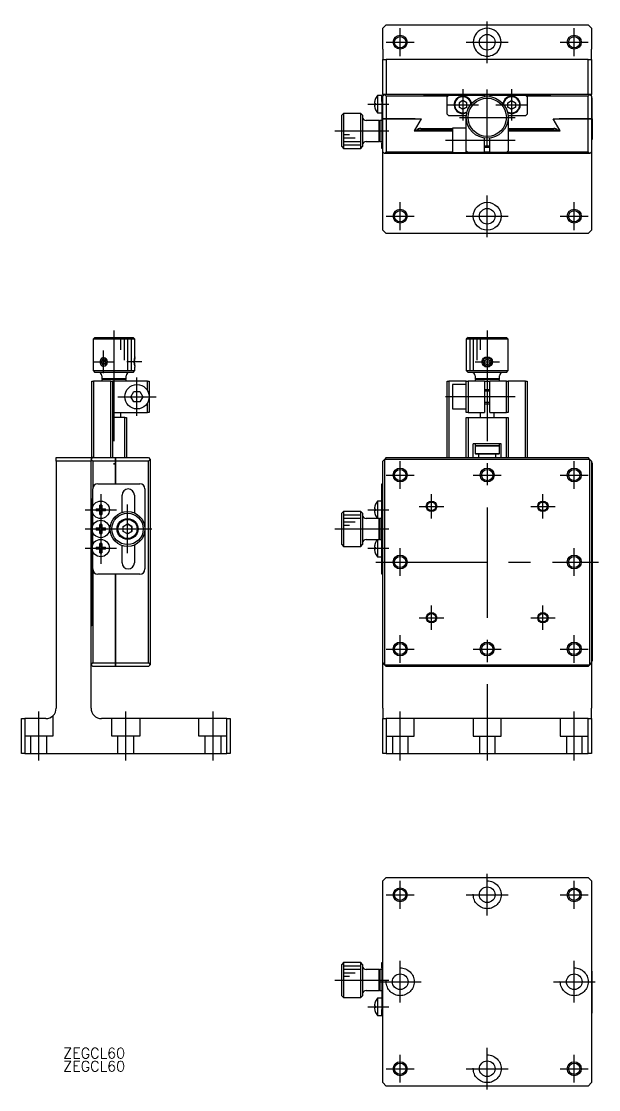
# Model space of a CAD drawing. Extents: x -134 to 254, y -152 to 155.
# Drawn here: x -133.8 to 32, y -151.6 to 155.4 of the extents above; entities that cross this region are included whole.
import ezdxf

# ---------------------------------------------------------------- set-up
doc = ezdxf.new("R2010")
doc.units = 0
doc.linetypes.add('CENTER', pattern=[50.8, 31.75, -6.35, 6.35, -6.35])
doc.linetypes.add('DASHED', pattern=[19.05, 12.7, -6.35])
doc.layers.get('0').update_dxf_attribs({"linetype": 'CONTINUOUS'})
doc.layers.add('CENTER', color=1, linetype='CENTER')
doc.styles.get("Standard").update_dxf_attribs({"font": 'txt.shx', "height": 3, "bigfont": 'bigfont.shx'})

# ---------------------------------------------------------------- blocks, each defined once
blk = doc.blocks.new('*U2')
at = {"color": 7, "linetype": 'CONTINUOUS'}
blk.add_text('ZEGCL60', height=3, dxfattribs=at).set_placement((-121.76, -146.4))
blk = doc.blocks.new('*U3')
at = {"color": 7, "linetype": 'CONTINUOUS'}
blk.add_text('ZEGCL60', height=3, dxfattribs=at).set_placement((-121.76, -142.65))

msp = doc.modelspace()

# ---------------------------------------------------------------- linework, layer by layer
at = {"color": 7, "linetype": 'CONTINUOUS'}
for p, q in [((-29, 154.38), (-30, 153.38)), ((-29, 154.38), (29, 154.38)), ((30, 153.38), (29, 154.38)), ((-30, 147.38), (-30, 153.38)), ((30, 153.38), (30, 147.38)), ((-30, 147.38), (-30, 144.38)), ((30, 144.38), (30, 147.38)), ((-30, 134.38), (-30, 144.38)), ((-30, 144.38), (-29, 144.38)), ((29, 144.38), (-29, 144.38)), ((-29, 144.38), (-29, 134.38)), ((29, 144.38), (30, 144.38)), ((29, 134.38), (29, 144.38)), ((30, 144.38), (30, 134.38)), ((-32.17, 132.93), (-32.17, 132.89)), ((-31.52, 134.08), (-31.52, 131.58)), ((-30.3, 134.08), (-31.52, 134.08)), ((-30.3, 134.08), (-30.3, 133.88)), ((-30.3, 132.38), (-30.3, 133.88)), ((-30.3, 133.88), (-30, 133.88)), ((-30.3, 132.38), (-30.3, 120.38)), ((-30, 134.38), (-30, 133.88)), ((-29.5, 134.38), (-30, 134.38)), ((-30, 133.88), (-29.5, 134.38)), ((-30, 127.38), (-30, 133.88)), ((-29, 134.38), (-29.5, 134.38)), ((-29.5, 134.38), (-29, 133.88)), ((29, 134.38), (-29, 134.38)), ((-11.3, 133.88), (-29, 133.88)), ((-29, 133.88), (-29, 127.38)), ((-18, 134.08), (-18.3, 134.38)), ((-11.1, 134.08), (-18, 134.08)), ((-11, 134.18), (-11.5, 133.68)), ((-11.5, 128.68), (-11.5, 133.68)), ((-11, 134.18), (-0.75, 134.18)), ((-7, 132.65), (-8.1, 132.01)), ((-8.1, 132.01), (-8.1, 130.74)), ((-5.9, 132.01), (-7, 132.65)), ((-5.9, 130.74), (-5.9, 132.01)), ((0.75, 134.18), (-0.75, 134.18)), ((-0.75, 134.18), (-0.75, 133.73)), ((0.75, 134.18), (11, 134.18)), ((0.75, 134.18), (0.75, 133.73)), ((5.9, 132.01), (7, 132.65)), ((5.9, 130.74), (5.9, 132.01)), ((7, 132.65), (8.1, 132.01)), ((8.1, 132.01), (8.1, 130.74)), ((11.5, 133.68), (11, 134.18)), ((18, 134.08), (11.1, 134.08)), ((29, 133.88), (11.3, 133.88)), ((11.5, 133.68), (11.5, 128.68)), ((18.3, 134.38), (18, 134.08)), ((29.5, 134.38), (29, 134.38)), ((29, 133.88), (29.5, 134.38)), ((29, 127.38), (29, 133.88)), ((30, 134.38), (29.5, 134.38)), ((29.5, 134.38), (30, 133.88)), ((30, 133.88), (30, 134.38)), ((30, 133.88), (30, 127.38)), ((30, 133.38), (30.15, 133.38)), ((30.15, 127.38), (30.15, 133.38)), ((-32.38, 131.88), (-32.17, 131.88)), ((-32.17, 131.28), (-32.38, 131.28)), ((-32.17, 131.88), (-32.17, 131.28)), ((-32.17, 130.26), (-32.17, 130.23)), ((-31.52, 131.58), (-31.52, 129.08)), ((-31.52, 129.08), (-30.3, 129.08)), ((-7, 130.11), (-8.1, 130.74)), ((-8.1, 130.74), (-7, 130.11)), ((-5.9, 130.74), (-7, 130.11)), ((-7, 130.11), (-5.9, 130.74)), ((-5.78, 129.38), (-5.78, 129.38)), ((5.9, 130.74), (7, 130.11)), ((7, 130.11), (5.9, 130.74)), ((7, 130.11), (8.1, 130.74)), ((8.1, 130.74), (7, 130.11)), ((-41.3, 128.88), (-41.8, 128.38)), ((-41.8, 119.38), (-41.8, 128.38)), ((-41.3, 128.88), (-41.3, 118.88)), ((-36.3, 128.88), (-41.3, 128.88)), ((-36.3, 118.88), (-36.3, 128.88)), ((-35.8, 128.38), (-36.3, 128.88)), ((-35.8, 128.38), (-35.8, 119.38)), ((-31, 126.88), (-34.8, 126.88)), ((-31, 120.88), (-31, 126.88)), ((-30.8, 126.68), (-31, 126.88)), ((-30.8, 126.88), (-30.8, 120.88)), ((-30.3, 126.88), (-30.8, 126.88)), ((-30.8, 126.68), (-30.8, 121.08)), ((-30, 117.88), (-30, 127.38)), ((-29, 127.38), (-30, 127.38)), ((-30, 127.38), (-29, 127.38)), ((-29, 127.38), (-29, 117.88)), ((-29, 127.38), (-20.7, 127.38)), ((-20.7, 127.38), (-29, 127.38)), ((-18.98, 127.38), (-21, 123.88)), ((-20.7, 127.38), (-18.98, 127.38)), ((-19.2, 127.38), (-19.2, 126.99)), ((-18.98, 127.38), (-19.1, 127.17)), ((-11.5, 128.68), (-11, 128.18)), ((-6, 128.18), (-11, 128.18)), ((-6, 127.78), (-6, 128.18)), ((-6, 118.18), (-6, 127.78)), ((11, 128.18), (6, 128.18)), ((6, 128.18), (6, 127.78)), ((6, 127.78), (6, 118.18)), ((11, 128.18), (11.5, 128.68)), ((19.1, 127.17), (18.98, 127.38)), ((18.98, 127.38), (20.7, 127.38)), ((21, 123.88), (18.98, 127.38)), ((19.2, 126.99), (19.2, 127.38)), ((20.7, 127.38), (29, 127.38)), ((29, 127.38), (20.7, 127.38)), ((29, 117.88), (29, 127.38)), ((30, 127.38), (29, 127.38)), ((29, 127.38), (30, 127.38)), ((30, 127.38), (30, 117.88)), ((30.15, 127.38), (30, 127.38)), ((30, 127.38), (30.15, 127.38)), ((30.15, 127.38), (30.15, 121.38)), ((-41.3, 122.88), (-39.6, 122.88)), ((-21, 123.88), (-10, 123.88)), ((-20.6, 124.08), (-20.6, 124.57)), ((-20.22, 124.08), (-20.6, 124.08)), ((-10, 124.08), (-20.22, 124.08)), ((-19.1, 124.58), (-10, 124.58)), ((-6, 124.68), (-10, 124.68)), ((-10, 124.68), (-10, 117.68)), ((6, 124.58), (19.1, 124.58)), ((20.22, 124.08), (6, 124.08)), ((6, 123.88), (21, 123.88)), ((20.6, 124.08), (20.22, 124.08)), ((20.6, 124.57), (20.6, 124.08)), ((-41.3, 121.88), (-37.95, 121.88)), ((-41.3, 120.88), (-36.3, 120.88)), ((-41.3, 119.88), (-36.3, 119.88)), ((-34.8, 120.88), (-31, 120.88)), ((-31, 120.88), (-30.8, 121.08)), ((-30.8, 120.88), (-30.3, 120.88)), ((-30.3, 118.88), (-30.3, 120.38)), ((-0.75, 117.68), (-0.75, 121.82)), ((0.75, 117.68), (0.75, 121.82)), ((30, 121.38), (30.15, 121.38)), ((-41.8, 119.38), (-41.3, 118.88)), ((-41.3, 118.88), (-36.3, 118.88)), ((-36.3, 118.88), (-35.8, 119.38)), ((-30, 118.88), (-30.3, 118.88)), ((-30, 95.38), (-30, 117.88)), ((-29.5, 117.38), (-30, 117.88)), ((-29, 117.88), (-29.5, 117.38)), ((29.5, 117.38), (-29.5, 117.38)), ((-29, 117.88), (-10, 117.88)), ((-10, 117.68), (-6, 117.68)), ((-6, 118.18), (-5.5, 117.68)), ((-6, 117.68), (-6, 118.18)), ((-6, 117.88), (-5.7, 117.88)), ((-0.75, 117.68), (-5.5, 117.68)), ((-0.75, 119.18), (0.75, 119.18)), ((-0.75, 117.88), (0.75, 117.88)), ((5.5, 117.68), (0.75, 117.68)), ((5.5, 117.68), (6, 118.18)), ((5.7, 117.88), (29, 117.88)), ((29.5, 117.38), (29, 117.88)), ((30, 117.88), (29.5, 117.38)), ((30, 117.88), (30, 95.38)), ((-30, 95.38), (-29, 94.38)), ((29, 94.38), (30, 95.38)), ((29, 94.38), (-29, 94.38)), ((-112.7, 64.5), (-113.2, 64)), ((-112.7, 64.5), (-101.7, 64.5)), ((-101.2, 64), (-101.7, 64.5)), ((-5.5, 64.5), (-6, 64)), ((-5.5, 64.5), (5.5, 64.5)), ((6, 64), (5.5, 64.5)), ((-101.2, 64), (-113.2, 64)), ((-113.2, 64), (-113.2, 55)), ((-105.2, 61), (-105.2, 64)), ((-104.2, 58), (-104.2, 64)), ((-103.2, 55), (-103.2, 64)), ((-102.2, 55), (-102.2, 64)), ((-101.2, 59), (-101.2, 64)), ((-6, 64), (-6, 55)), ((6, 64), (-6, 64)), ((-5, 64), (-5, 55)), ((-4, 64), (-4, 55)), ((-3, 64), (-3, 58)), ((-2, 64), (-2, 61)), ((6, 55), (6, 64)), ((-110.74, 58.57), (-110.82, 58.5)), ((-110.66, 58.63), (-110.74, 58.57)), ((-110.52, 58.69), (-110.66, 58.63)), ((-110.43, 58.72), (-110.52, 58.69)), ((-110.46, 58.25), (-110.41, 58.33)), ((-110.33, 58.74), (-110.43, 58.72)), ((-110.41, 58.33), (-110.35, 58.4)), ((-110.35, 58.4), (-110.28, 58.47)), ((-110.2, 58.75), (-110.33, 58.74)), ((-110.28, 58.47), (-110.21, 58.53)), ((-110.25, 57.93), (-109.6, 58.37)), ((-110.21, 58.53), (-110.14, 58.58)), ((-110.14, 58.58), (-110.06, 58.63)), ((-110.06, 58.63), (-109.98, 58.67)), ((-109.98, 58.67), (-109.9, 58.7)), ((-109.6, 58.37), (-109.2, 58.1)), ((-0.75, 57.93), (0, 58.37)), ((0, 58.37), (0.75, 57.93)), ((-110.81, 56.48), (-110.72, 56.42)), ((-110.72, 56.42), (-110.63, 56.36)), ((-110.68, 57.6), (-110.67, 57.7)), ((-110.68, 57.5), (-110.68, 57.6)), ((-110.68, 57.4), (-110.68, 57.5)), ((-110.67, 57.3), (-110.68, 57.4)), ((-110.67, 57.7), (-110.65, 57.8)), ((-110.65, 57.2), (-110.67, 57.3)), ((-110.65, 57.8), (-110.63, 57.9)), ((-110.63, 57.1), (-110.65, 57.2)), ((-110.63, 57.9), (-110.6, 57.99)), ((-110.6, 57.01), (-110.63, 57.1)), ((-110.63, 56.36), (-110.54, 56.32)), ((-110.6, 57.99), (-110.56, 58.08)), ((-110.56, 56.92), (-110.6, 57.01)), ((-110.56, 58.08), (-110.51, 58.17)), ((-110.51, 56.83), (-110.56, 56.92)), ((-110.54, 56.32), (-110.44, 56.28)), ((-110.51, 58.17), (-110.46, 58.25)), ((-110.46, 56.75), (-110.51, 56.83)), ((-110.41, 56.67), (-110.46, 56.75)), ((-110.44, 56.28), (-110.34, 56.26)), ((-110.35, 56.6), (-110.41, 56.67)), ((-110.28, 56.53), (-110.35, 56.6)), ((-110.34, 56.26), (-110.24, 56.25)), ((-110.21, 56.47), (-110.28, 56.53)), ((-110.25, 57.93), (-109.65, 57.93)), ((-110.25, 57.07), (-110.25, 57.93)), ((-110.25, 57.07), (-109.65, 57.07)), ((-109.6, 56.63), (-110.25, 57.07)), ((-110.24, 56.25), (-110.2, 56.25)), ((-110.14, 56.42), (-110.21, 56.47)), ((-110.2, 56.25), (-110.09, 56.26)), ((-110.06, 56.37), (-110.14, 56.42)), ((-109.98, 56.33), (-110.06, 56.37)), ((-109.9, 56.3), (-109.98, 56.33)), ((-109.3, 58.17), (-109.65, 57.93)), ((-109.65, 57.93), (-109.65, 57.07)), ((-109.65, 57.07), (-109.3, 56.83)), ((-109.2, 56.9), (-109.6, 56.63)), ((-101.2, 55), (-101.2, 56)), ((-0.75, 57.07), (-0.75, 57.93)), ((0, 56.63), (-0.75, 57.07)), ((0.75, 57.07), (0, 56.63)), ((0.75, 57.93), (0.75, 57.07)), ((-113.2, 55), (-107.2, 55)), ((-113.2, 55), (-112.7, 54.5)), ((-107.2, 54.5), (-112.7, 54.5)), ((-110.7, 53.5), (-110.7, 52.7)), ((-110.7, 52.7), (-107.2, 52.7)), ((-110.7, 52.7), (-110.5, 52.5)), ((-107.2, 52.5), (-110.7, 52.5)), ((-110.7, 52.5), (-110.7, 52)), ((-107.2, 55), (-101.2, 55)), ((-101.7, 54.5), (-107.2, 54.5)), ((-107.2, 52.7), (-103.7, 52.7)), ((-103.7, 52.5), (-107.2, 52.5)), ((-103.9, 52.5), (-103.7, 52.7)), ((-103.7, 52.7), (-103.7, 53.5)), ((-103.7, 52), (-103.7, 52.5)), ((-101.7, 54.5), (-101.2, 55)), ((-6, 55), (6, 55)), ((-6, 55), (-5.5, 54.5)), ((5.5, 54.5), (-5.5, 54.5)), ((-3.5, 53.5), (-3.5, 52.7)), ((-3.5, 52.7), (3.5, 52.7)), ((-3.5, 52.7), (-3.3, 52.5)), ((3.5, 52.5), (-3.5, 52.5)), ((-3.3, 52.5), (-3.5, 52.5)), ((-3.5, 52.5), (-3.5, 52)), ((3.3, 52.5), (3.5, 52.7)), ((3.5, 52.5), (3.3, 52.5)), ((3.5, 52.7), (3.5, 53.5)), ((3.5, 52), (3.5, 52.5)), ((5.5, 54.5), (6, 55)), ((-113.6, 30), (-113.6, 52)), ((-113.6, 52), (-113.1, 52)), ((-113.1, 52), (-113.1, 30)), ((-108.1, 52), (-113.1, 52)), ((-108.1, 30), (-108.1, 52)), ((-108.1, 52), (-107.6, 52)), ((-107.6, 52), (-107.6, 30)), ((-97.6, 52), (-107.6, 52)), ((-97.6, 49.3), (-97.6, 52)), ((-97.6, 52), (-97.1, 52)), ((-97.1, 52), (-97.1, 47.5)), ((-11.5, 30), (-11.5, 52)), ((-11.5, 52), (-11, 52)), ((-6, 52), (-11, 52)), ((-11, 52), (-11, 30)), ((-6, 51), (-10, 51)), ((-10, 51), (-10, 44)), ((-6, 49.3), (-6, 52)), ((-6, 52), (-5.5, 52)), ((-6, 45.7), (-6, 49.3)), ((-5.5, 52), (-5.5, 43)), ((-0.75, 52), (-5.5, 52)), ((-0.75, 52), (-0.75, 43)), ((-0.75, 52), (0.75, 52)), ((0.75, 49.5), (-0.75, 49.5)), ((0.75, 43), (0.75, 52)), ((5.5, 52), (0.75, 52)), ((5.5, 43), (5.5, 52)), ((5.5, 52), (6, 52)), ((6, 52), (6, 43)), ((11, 52), (6, 52)), ((11, 30), (11, 52)), ((11, 52), (11.5, 52)), ((11.5, 52), (11.5, 30)), ((-102.33, 47.5), (-101.47, 49)), ((-101.47, 46), (-102.33, 47.5)), ((-101.47, 49), (-99.73, 49)), ((-99.73, 49), (-98.87, 47.5)), ((-98.87, 47.5), (-99.73, 46)), ((-97.1, 47.5), (-97.1, 43)), ((-107.6, 43), (-97.6, 43)), ((-105.2, 41.5), (-105.2, 43)), ((-99.73, 46), (-101.47, 46)), ((-97.6, 43), (-97.6, 45.7)), ((-97.1, 43), (-97.6, 43)), ((-10, 44), (-6, 44)), ((-6, 43), (-6, 45.7)), ((-5.5, 43), (-6, 43)), ((-5.5, 43), (-0.75, 43)), ((-2, 43), (-2, 41.5)), ((-0.75, 45.5), (0.75, 45.5)), ((0.75, 43), (5.5, 43)), ((2, 41.5), (2, 43)), ((6, 43), (5.5, 43)), ((-104.1, 41.5), (-107.6, 41.5)), ((-104.1, 30), (-104.1, 41.5)), ((-104.1, 41.5), (-103.6, 41.5)), ((-103.6, 41.5), (-103.6, 30)), ((-6, 30), (-6, 41.5)), ((-6, 41.5), (-5.5, 41.5)), ((-5.5, 41.5), (-5.5, 30)), ((-5.5, 41.5), (5.5, 41.5)), ((5.5, 30), (5.5, 41.5)), ((5.5, 41.5), (6, 41.5)), ((6, 41.5), (6, 30)), ((4, 34), (-4, 34)), ((-4, 30), (-4, 34)), ((-3.5, 34), (-3.5, 33.5)), ((3.5, 33.5), (3.5, 34)), ((4, 30), (4, 34)), ((-3.5, 33.5), (3.5, 33.5)), ((-3.3, 33.5), (-3.5, 33.3)), ((-3.5, 33.5), (-3.3, 33.5)), ((3.5, 33.3), (-3.5, 33.3)), ((-3.5, 33.3), (-3.5, 31.2)), ((-3.5, 31.2), (3.5, 31.2)), ((-3.5, 31.2), (-3.3, 31)), ((3.3, 31), (-3.3, 31)), ((-2.5, 31), (-2.5, 30)), ((2.5, 30), (2.5, 31)), ((3.5, 33.3), (3.3, 33.5)), ((3.3, 33.5), (3.5, 33.5)), ((3.3, 31), (3.5, 31.2)), ((3.5, 31.2), (3.5, 33.3)), ((-123.8, 30), (-113.8, 30)), ((-123.8, 29), (-123.8, 30)), ((-123.8, 29), (-123.8, -42)), ((-113.8, 29), (-123.8, 29)), ((-113.8, 30), (-113.8, 29.5)), ((-113.8, 29.5), (-113.3, 30)), ((-113.8, 29.5), (-113.8, 29)), ((-113.3, 29), (-113.8, 29.5)), ((-113.8, -42), (-113.8, 29)), ((-113.3, 30), (-113.6, 30)), ((-113.3, 30), (-106.8, 30)), ((-113.3, 29), (-113.3, 21)), ((-106.8, 29), (-113.3, 29)), ((-106.8, 30), (-97.3, 30)), ((-106.8, 30), (-106.8, 29)), ((-106.8, 29), (-106.8, 30)), ((-106.8, 22.5), (-106.8, 29)), ((-106.8, 29), (-106.8, 22.5)), ((-97.3, 29), (-106.8, 29)), ((-97.3, 30), (-96.8, 29.5)), ((-96.8, 29.5), (-97.3, 29)), ((-97.3, -29), (-97.3, 29)), ((-96.8, 29.5), (-96.8, -29.5)), ((-29.5, 29.5), (-30, 29)), ((-30, -29), (-30, 29)), ((-29, 30), (-29.5, 29.5)), ((-29.5, 29.5), (-29.5, -29.5)), ((29.5, 29.5), (-29.5, 29.5)), ((-29, 30), (29, 30)), ((29.5, 29.5), (29, 30)), ((29.5, -29.5), (29.5, 29.5)), ((30, 29), (29.5, 29.5)), ((30, 29), (30, -29)), ((30, 28.5), (30.15, 28.5)), ((30.15, 28.5), (30.15, -28.5)), ((-111.8, 22.5), (-99.8, 22.5)), ((-30.3, 22.5), (-30, 22.5)), ((-30.3, -3.5), (-30.3, 22.5)), ((-113.3, 15.98), (-113.3, 21)), ((-104.85, 14.25), (-104.85, 19.25)), ((-101.35, 19.25), (-101.35, 14.1)), ((-98.3, 21), (-98.3, 9.5)), ((-113.8, 18.3), (-113.5, 18)), ((-113.5, 18), (-113.5, 15)), ((-111.3, 15.3), (-111.3, 16.32)), ((-110.7, 16.32), (-110.7, 15.3)), ((-32.17, 16.35), (-32.17, 16.32)), ((-31.52, 17.5), (-31.52, 12.5)), ((-30.3, 17.5), (-31.52, 17.5)), ((-113.5, 15), (-113.5, 9.5)), ((-113.3, 10.48), (-113.3, 14.02)), ((-112.32, 15.3), (-111.3, 15.3)), ((-111.3, 14.7), (-112.32, 14.7)), ((-111.3, 13.68), (-111.3, 14.7)), ((-110.7, 15.3), (-109.68, 15.3)), ((-110.7, 14.7), (-110.7, 13.68)), ((-109.68, 14.7), (-110.7, 14.7)), ((-41.3, 14.5), (-41.8, 14)), ((-41.8, 5), (-41.8, 14)), ((-41.3, 14.5), (-41.3, 4.5)), ((-36.3, 14.5), (-41.3, 14.5)), ((-36.3, 13.5), (-41.3, 13.5)), ((-36.3, 12.5), (-41.3, 12.5)), ((-36.3, 9.5), (-36.3, 14.5)), ((-35.8, 14), (-36.3, 14.5)), ((-35.8, 14), (-35.8, 9.5)), ((-31, 12.5), (-34.8, 12.5)), ((-32.38, 15.3), (-32.17, 15.3)), ((-32.17, 14.7), (-32.38, 14.7)), ((-32.17, 15.3), (-32.17, 14.7)), ((-32.17, 13.68), (-32.17, 13.65)), ((-31, 12.5), (-30.8, 12.5)), ((-31, 9.5), (-31, 12.5)), ((-30.8, 12.3), (-31, 12.5)), ((-30.8, 12.5), (-30.8, 6.5)), ((-30.3, 12.5), (-30.8, 12.5)), ((-30.8, 12.5), (-30.8, 12.3)), ((-113.5, 9.5), (-113.5, 4)), ((-112.32, 9.8), (-111.3, 9.8)), ((-111.3, 9.8), (-111.3, 10.82)), ((-110.7, 10.82), (-110.7, 9.8)), ((-110.7, 9.8), (-109.68, 9.8)), ((-104.55, 10.22), (-103.3, 10.94)), ((-104.55, 8.78), (-104.55, 10.22)), ((-102.05, 10.22), (-103.3, 10.94)), ((-103.3, 10.94), (-102.05, 10.22)), ((-102.05, 8.78), (-102.05, 10.22)), ((-102.05, 10.22), (-102.05, 8.78)), ((-98.3, 9.5), (-98.3, -2)), ((-37.95, 11.5), (-41.3, 11.5)), ((-39.6, 10.5), (-41.3, 10.5)), ((-36.3, 4.5), (-36.3, 9.5)), ((-35.8, 9.5), (-35.8, 5)), ((-31, 6.5), (-31, 9.5)), ((-113.3, 4.98), (-113.3, 8.52)), ((-111.3, 9.2), (-112.32, 9.2)), ((-111.3, 8.18), (-111.3, 9.2)), ((-109.68, 9.2), (-110.7, 9.2)), ((-110.7, 9.2), (-110.7, 8.18)), ((-103.3, 8.06), (-104.55, 8.78)), ((-103.3, 8.06), (-102.05, 8.78)), ((-102.05, 8.78), (-103.3, 8.06)), ((-34.8, 6.5), (-31, 6.5)), ((-31.52, 6.5), (-31.52, 1.5)), ((-31, 6.5), (-30.8, 6.7)), ((-30.8, 6.5), (-31, 6.5)), ((-30.8, 6.7), (-30.8, 6.5)), ((-30.8, 6.5), (-30.3, 6.5)), ((-113.5, 4), (-113.5, -18)), ((-112.32, 4.3), (-111.3, 4.3)), ((-111.3, 3.7), (-112.32, 3.7)), ((-111.3, 4.3), (-111.3, 5.32)), ((-111.3, 2.68), (-111.3, 3.7)), ((-110.7, 5.32), (-110.7, 4.3)), ((-110.7, 4.3), (-109.68, 4.3)), ((-109.68, 3.7), (-110.7, 3.7)), ((-110.7, 3.7), (-110.7, 2.68)), ((-104.85, -0.25), (-104.85, 4.75)), ((-101.35, 4.9), (-101.35, -0.25)), ((-41.8, 5), (-41.3, 4.5)), ((-41.3, 4.5), (-36.3, 4.5)), ((-36.3, 4.5), (-35.8, 5)), ((-32.38, 4.3), (-32.17, 4.3)), ((-32.17, 3.7), (-32.38, 3.7)), ((-32.17, 5.35), (-32.17, 5.32)), ((-32.17, 4.3), (-32.17, 3.7)), ((-113.3, -2), (-113.3, 3.02)), ((-32.17, 2.68), (-32.17, 2.65)), ((-31.52, 1.5), (-30.3, 1.5)), ((-113.3, -2), (-113.3, -29)), ((-99.8, -3.5), (-111.8, -3.5)), ((-106.8, -29), (-106.8, -3.5)), ((-106.8, -3.5), (-106.8, -29)), ((-30, -3.5), (-30.3, -3.5)), ((-113.5, -18), (-113.8, -18.3)), ((-113.8, -29.5), (-113.3, -29)), ((-113.3, -30), (-113.8, -29.5)), ((-113.3, -29), (-106.8, -29)), ((-106.8, -30), (-113.3, -30)), ((-106.8, -29), (-97.3, -29)), ((-106.8, -29), (-106.8, -30)), ((-106.8, -30), (-106.8, -29)), ((-97.3, -30), (-106.8, -30)), ((-97.3, -29), (-96.8, -29.5)), ((-96.8, -29.5), (-97.3, -30)), ((-30, -42), (-30, -29)), ((-30, -29), (-29.5, -29.5)), ((-29.5, -29.5), (29.5, -29.5)), ((-29.5, -29.5), (-29, -30)), ((29, -30), (-29, -30)), ((29, -30), (29.5, -29.5)), ((29.5, -29.5), (30, -29)), ((30.15, -28.5), (30, -28.5)), ((30, -29), (30, -42)), ((-30, -42), (-30, -45)), ((30, -45), (30, -42)), ((-133.8, -55), (-133.8, -45)), ((-133.8, -45), (-132.8, -45)), ((-132.8, -45), (-132.8, -55)), ((-126.8, -45), (-132.8, -45)), ((-74.8, -45), (-110.8, -45)), ((-74.8, -55), (-74.8, -45)), ((-74.8, -45), (-73.8, -45)), ((-73.8, -45), (-73.8, -55)), ((-30, -55), (-30, -45)), ((-30, -45), (-29, -45)), ((29, -45), (-29, -45)), ((-29, -45), (-29, -55)), ((29, -55), (29, -45)), ((29, -45), (30, -45)), ((30, -45), (30, -55)), ((-132.8, -55), (-133.8, -55)), ((-132.8, -55), (-74.8, -55)), ((-73.8, -55), (-74.8, -55)), ((-29, -55), (-30, -55)), ((-29, -55), (29, -55)), ((30, -55), (29, -55)), ((-29, -90.62), (-30, -91.62)), ((-30, -149.62), (-30, -91.62)), ((-29, -90.62), (29, -90.62)), ((30, -91.62), (29, -90.62)), ((30, -91.62), (30, -149.62)), ((-41.3, -115.12), (-41.8, -115.62)), ((-41.8, -124.62), (-41.8, -115.62)), ((-41.3, -115.12), (-41.3, -125.12)), ((-36.3, -115.12), (-41.3, -115.12)), ((-36.3, -116.12), (-41.3, -116.12)), ((-36.3, -125.12), (-36.3, -115.12)), ((-35.8, -115.62), (-36.3, -115.12)), ((-35.8, -115.62), (-35.8, -124.62)), ((-30.3, -116.62), (-30.3, -115.12)), ((-30.3, -115.12), (-30, -115.12)), ((-30.3, -116.62), (-30.3, -128.62)), ((-36.3, -117.12), (-41.3, -117.12)), ((-37.95, -118.12), (-41.3, -118.12)), ((-39.6, -119.12), (-41.3, -119.12)), ((-31, -117.12), (-34.8, -117.12)), ((-31, -123.12), (-31, -117.12)), ((-30.8, -117.32), (-31, -117.12)), ((-30.8, -117.12), (-30.8, -123.12)), ((-30.3, -117.12), (-30.8, -117.12)), ((-30.8, -117.32), (-30.8, -122.92)), ((30.15, -117.62), (30, -117.62)), ((30.15, -123.62), (30.15, -117.62)), ((-41.8, -124.62), (-41.3, -125.12)), ((-41.3, -125.12), (-36.3, -125.12)), ((-36.3, -125.12), (-35.8, -124.62)), ((-34.8, -123.12), (-31, -123.12)), ((-31.52, -125.32), (-31.52, -130.32)), ((-30.3, -125.32), (-31.52, -125.32)), ((-31, -123.12), (-30.8, -122.92)), ((-30.8, -123.12), (-30.3, -123.12)), ((30, -123.62), (30.15, -123.62)), ((30, -123.62), (30.15, -123.62)), ((30.15, -129.62), (30.15, -123.62)), ((-32.38, -127.52), (-32.17, -127.52)), ((-32.17, -128.12), (-32.38, -128.12)), ((-32.17, -126.47), (-32.17, -126.51)), ((-32.17, -127.52), (-32.17, -128.12)), ((-30.3, -130.12), (-30.3, -128.62)), ((-32.17, -129.14), (-32.17, -129.17)), ((-31.52, -130.32), (-30.3, -130.32)), ((-30, -130.12), (-30.3, -130.12)), ((-30.3, -130.12), (-30.3, -130.32)), ((30, -129.62), (30.15, -129.62)), ((-30, -149.62), (-29, -150.62)), ((29, -150.62), (30, -149.62)), ((29, -150.62), (-29, -150.62))]:
    msp.add_line(p, q, dxfattribs=at)
at = {"color": 3, "linetype": 'CONTINUOUS'}
for p, q in [((0.75, 119.55), (-0.75, 119.55)), ((0.75, 49.12), (-0.75, 49.12)), ((0.75, 45.88), (-0.75, 45.88))]:
    msp.add_line(p, q, dxfattribs=at)
at = {"color": 3, "linetype": 'DASHED'}
for p, q in [((-124.8, -44.24), (-124.8, -50)), ((-107.8, -50), (-107.8, -45)), ((-99.8, -45), (-99.8, -50)), ((-82.8, -50), (-82.8, -45)), ((-21, -50), (-21, -45)), ((-4, -45), (-4, -50)), ((4, -50), (4, -45)), ((21, -45), (21, -50)), ((-124.8, -50), (-132.8, -50)), ((-131.05, -55), (-131.05, -50)), ((-126.55, -50), (-126.55, -55)), ((-103.8, -50), (-107.8, -50)), ((-106.05, -55), (-106.05, -50)), ((-99.8, -50), (-103.8, -50)), ((-101.55, -50), (-101.55, -55)), ((-74.8, -50), (-82.8, -50)), ((-81.05, -55), (-81.05, -50)), ((-76.55, -50), (-76.55, -55)), ((-29, -50), (-21, -50)), ((-27.25, -50), (-27.25, -55)), ((-22.75, -55), (-22.75, -50)), ((-4, -50), (0, -50)), ((-2.25, -50), (-2.25, -55)), ((0, -50), (4, -50)), ((2.25, -55), (2.25, -50)), ((21, -50), (29, -50)), ((22.75, -50), (22.75, -55)), ((27.25, -55), (27.25, -50))]:
    msp.add_line(p, q, dxfattribs=at)
at = {"color": 3, "linetype": 'CONTINUOUS'}
for centre, radius in [((-25, 149.38), 2), ((25, 149.38), 2), ((-25, 99.38), 2), ((25, 99.38), 2), ((0, 57.5), 1.5), ((-25, 25), 2), ((0, 25), 2), ((25, 25), 2), ((-16, 16), 1.5), ((16, 16), 1.5), ((-25, 0), 2), ((25, 0), 2), ((-16, -16), 1.5), ((16, -16), 1.5), ((-25, -25), 2), ((0, -25), 2), ((25, -25), 2), ((-25, -95.62), 2), ((25, -95.62), 2), ((-25, -145.62), 2), ((25, -145.62), 2)]:
    msp.add_circle(centre, radius, dxfattribs=at)
at = {"color": 7, "linetype": 'CONTINUOUS'}
for centre, radius in [((-25, 149.38), 1.62), ((0, 149.38), 2.25), ((25, 149.38), 1.62), ((0, 127.78), 6), ((0, 127.78), 5.5), ((0, 99.38), 4), ((0, 99.38), 2.25), ((-25, 99.38), 1.62), ((25, 99.38), 1.62), ((0, 57.5), 1.23), ((-100.6, 47.5), 3.5), ((-25, 25), 1.62), ((0, 25), 1.62), ((25, 25), 1.62), ((-111, 15), 2.5), ((-16, 16), 1.23), ((16, 16), 1.23), ((-103.3, 9.5), 5), ((-103.3, 9.5), 4.5), ((-103.3, 9.5), 3), ((-111, 9.5), 2.5), ((-103.3, 9.5), 2.75), ((-111, 4), 2.5), ((-25, 0), 1.62), ((25, 0), 1.62), ((-16, -16), 1.23), ((16, -16), 1.23), ((-25, -25), 1.62), ((0, -25), 1.62), ((25, -25), 1.62), ((-25, -95.62), 1.62), ((0, -95.62), 2.25), ((25, -95.62), 1.62), ((-25, -120.62), 2.25), ((25, -120.62), 2.25), ((-25, -145.62), 1.62), ((0, -145.62), 2.25), ((25, -145.62), 1.62)]:
    msp.add_circle(centre, radius, dxfattribs=at)
at = {"color": 3, "linetype": 'DASHED'}
for centre in [(0, -95.62), (-25, -120.62), (25, -120.62), (0, -145.62)]:
    msp.add_circle(centre, 4, dxfattribs=at)
at = {"color": 7, "linetype": 'CONTINUOUS'}
for centre, radius, start, end in [((0, 149.38), 4, 330, 210), ((0, 149.38), 4, 210.001, 329.999), ((-28.4, 131.58), 3.99, 160.7318, 175.6866), ((-28.4, 131.58), 4, 141.3178, 160.2754), ((-7, 131.38), 2.5, 7.8591, 270), ((-7, 131.38), 2.35, 4.4663, 301.1015), ((7, 131.38), 2.5, 270, 172.1409), ((7, 131.38), 2.35, 238.8985, 175.5337), ((-28.4, 131.58), 3.99, 184.3134, 199.2682), ((-28.4, 131.58), 4, 199.7246, 218.6822), ((-7, 131.38), 2.5, 270, 297.7087), ((7, 131.38), 2.5, 242.2913, 270), ((-34.8, 127.88), 1, 180, 270), ((-19.1, 123.08), 1.5, 90, 138.1897), ((19.1, 123.08), 1.5, 41.8103, 90), ((-34.8, 119.88), 1, 90, 180), ((-109.84, 57.54), 1.37, 135.4218, 181.6554), ((-110.31, 57.5), 1.26, 280.3146, 84.9623), ((-96.6, 57.5), 4.76, 165.0433, 194.9567), ((-109.86, 57.46), 1.36, 178.1649, 225.8178), ((-111.7, 53.5), 1, 0, 90), ((-102.7, 53.5), 1, 90, 180), ((-4.5, 53.5), 1, 0, 90), ((4.5, 53.5), 1, 90, 180), ((-111.8, 21), 1.5, 90, 180), ((-99.8, 21), 1.5, 0, 90), ((-103.1, 19.25), 1.75, 0, 180), ((-111, 15), 1.35, 77.1604, 102.8396), ((-111, 15), 0.708, 64.9481, 115.0519), ((-28.4, 15), 3.99, 160.7318, 175.6866), ((-28.4, 15), 4, 141.3178, 160.2754), ((-111, 15), 1.35, 167.1604, 192.8396), ((-111, 15), 0.708, 154.9481, 205.0519), ((-111, 15), 0.708, 244.9481, 295.0519), ((-111, 15), 1.35, 257.1604, 282.8396), ((-111, 15), 0.708, 334.9481, 25.0519), ((-111, 15), 1.35, 347.1604, 12.8396), ((-34.8, 13.5), 1, 180, 270), ((-28.4, 15), 3.99, 184.3134, 199.2682), ((-28.4, 15), 4, 199.7246, 218.6822), ((-111, 9.5), 1.35, 167.1604, 192.8396), ((-111, 9.5), 0.708, 154.9481, 205.0519), ((-111, 9.5), 1.35, 77.1604, 102.8396), ((-111, 9.5), 0.708, 64.9481, 115.0519), ((-111, 9.5), 0.708, 334.9481, 25.0519), ((-111, 9.5), 1.35, 347.1604, 12.8396), ((-111, 9.5), 0.708, 244.9481, 295.0519), ((-111, 9.5), 1.35, 257.1604, 282.8396), ((-34.8, 5.5), 1, 90, 180), ((-28.4, 4), 4, 141.3178, 160.2754), ((-111, 4), 1.35, 167.1604, 192.8396), ((-111, 4), 0.708, 154.9481, 205.0519), ((-111, 4), 1.35, 77.1604, 102.8396), ((-111, 4), 0.708, 64.9481, 115.0519), ((-111, 4), 0.708, 244.9481, 295.0519), ((-111, 4), 0.708, 334.9481, 25.0519), ((-111, 4), 1.35, 347.1604, 12.8396), ((-28.4, 4), 3.99, 160.7318, 175.6866), ((-28.4, 4), 3.99, 184.3134, 199.2682), ((-111, 4), 1.35, 257.1604, 282.8396), ((-28.4, 4), 4, 199.7246, 218.6822), ((-111.8, -2), 1.5, 180, 270), ((-103.1, -0.25), 1.75, 180, 0), ((-99.8, -2), 1.5, 270, 0), ((-126.8, -42), 3, 270, 0), ((-110.8, -42), 3, 180, 270), ((-34.8, -116.12), 1, 180, 270), ((-34.8, -124.12), 1, 90, 180), ((-28.4, -127.82), 4, 141.3178, 160.2754), ((-28.4, -127.82), 3.99, 160.7318, 175.6866), ((-28.4, -127.82), 3.99, 184.3134, 199.2682), ((-28.4, -127.82), 4, 199.7246, 218.6822)]:
    msp.add_arc(centre, radius, start, end, dxfattribs=at)
at = {"color": 3, "linetype": 'CONTINUOUS'}
msp.add_arc((-97.69, 57.5), 3.82, 156.8545, 203.1455, dxfattribs=at)
at = {"layer": 'CENTER', "color": 1, "linetype": 'CENTER'}
for p, q in [((0, 143.38), (0, 155.38)), ((-25, 145.38), (-25, 153.38)), ((25, 145.38), (25, 153.38)), ((-29, 149.38), (-21, 149.38)), ((-6, 149.38), (6, 149.38)), ((21, 149.38), (29, 149.38)), ((-7, 135.88), (-7, 126.88)), ((0, 119.78), (0, 135.78)), ((7, 135.88), (7, 126.88)), ((-34.3, 131.58), (-28.3, 131.58)), ((-11.5, 131.38), (-2.5, 131.38)), ((2.5, 131.38), (11.5, 131.38)), ((-8, 127.78), (8, 127.78)), ((-43.8, 123.88), (-28.3, 123.88)), ((8, 121.18), (-12, 121.18)), ((0, 93.38), (0, 105.38)), ((-25, 95.38), (-25, 103.38)), ((25, 95.38), (25, 103.38)), ((-29, 99.38), (-21, 99.38)), ((-6, 99.38), (6, 99.38)), ((21, 99.38), (29, 99.38)), ((-107.2, 66.5), (-107.2, 28)), ((0, 66.5), (0, -57)), ((-110.25, 54.25), (-110.25, 60.75)), ((-113.22, 57.5), (-107.05, 57.5)), ((-99.2, 57.5), (-103.51, 57.5)), ((-3.5, 57.5), (3.5, 57.5)), ((-100.6, 42), (-100.6, 53)), ((-106.1, 47.5), (-95.1, 47.5)), ((8, 47.5), (-12, 47.5)), ((-25, 21), (-25, 29)), ((25, 21), (25, 29)), ((-29, 25), (-21, 25)), ((-4, 25), (4, 25)), ((21, 25), (29, 25)), ((-111, 19.5), (-111, -0.5)), ((-16, 12.5), (-16, 19.5)), ((16, 12.5), (16, 19.5)), ((-103.3, 2.5), (-103.3, 16.5)), ((-19.5, 16), (-12.5, 16)), ((12.5, 16), (19.5, 16)), ((-115.5, 15), (-106.5, 15)), ((-34.3, 15), (-28.3, 15)), ((-115.5, 9.5), (-96.3, 9.5)), ((-43.8, 9.5), (-28.3, 9.5)), ((-115.5, 4), (-106.5, 4)), ((-34.3, 4), (-28.3, 4)), ((-25, -4), (-25, 4)), ((25, -4), (25, 4)), ((-32, 0), (32, 0)), ((-16, -19.5), (-16, -12.5)), ((16, -19.5), (16, -12.5)), ((-19.5, -16), (-12.5, -16)), ((12.5, -16), (19.5, -16)), ((-25, -29), (-25, -21)), ((25, -29), (25, -21)), ((-29, -25), (-21, -25)), ((-4, -25), (4, -25)), ((21, -25), (29, -25)), ((-128.8, -57), (-128.8, -43)), ((-103.8, -57), (-103.8, -43)), ((-78.8, -43), (-78.8, -57)), ((-25, -57), (-25, -43)), ((25, -57), (25, -43)), ((-25, -99.62), (-25, -91.62)), ((0, -101.62), (0, -89.62)), ((25, -99.62), (25, -91.62)), ((-29, -95.62), (-21, -95.62)), ((-6, -95.62), (6, -95.62)), ((21, -95.62), (29, -95.62)), ((-25, -126.62), (-25, -114.62)), ((25, -126.62), (25, -114.62)), ((-43.8, -120.12), (-28.3, -120.12)), ((-31, -120.62), (-19, -120.62)), ((19, -120.62), (31, -120.62)), ((-34.3, -127.82), (-28.3, -127.82)), ((0, -151.62), (0, -139.62)), ((-25, -149.62), (-25, -141.62)), ((25, -149.62), (25, -141.62)), ((-29, -145.62), (-21, -145.62)), ((-6, -145.62), (6, -145.62)), ((21, -145.62), (29, -145.62))]:
    msp.add_line(p, q, dxfattribs=at)

# ---------------------------------------------------------------- block references
at = {"color": 7, "linetype": 'CONTINUOUS'}
for name in ['*U3', '*U2']:
    msp.add_blockref(name, (0, 0), dxfattribs=at)

doc.saveas('drawing.dxf')
